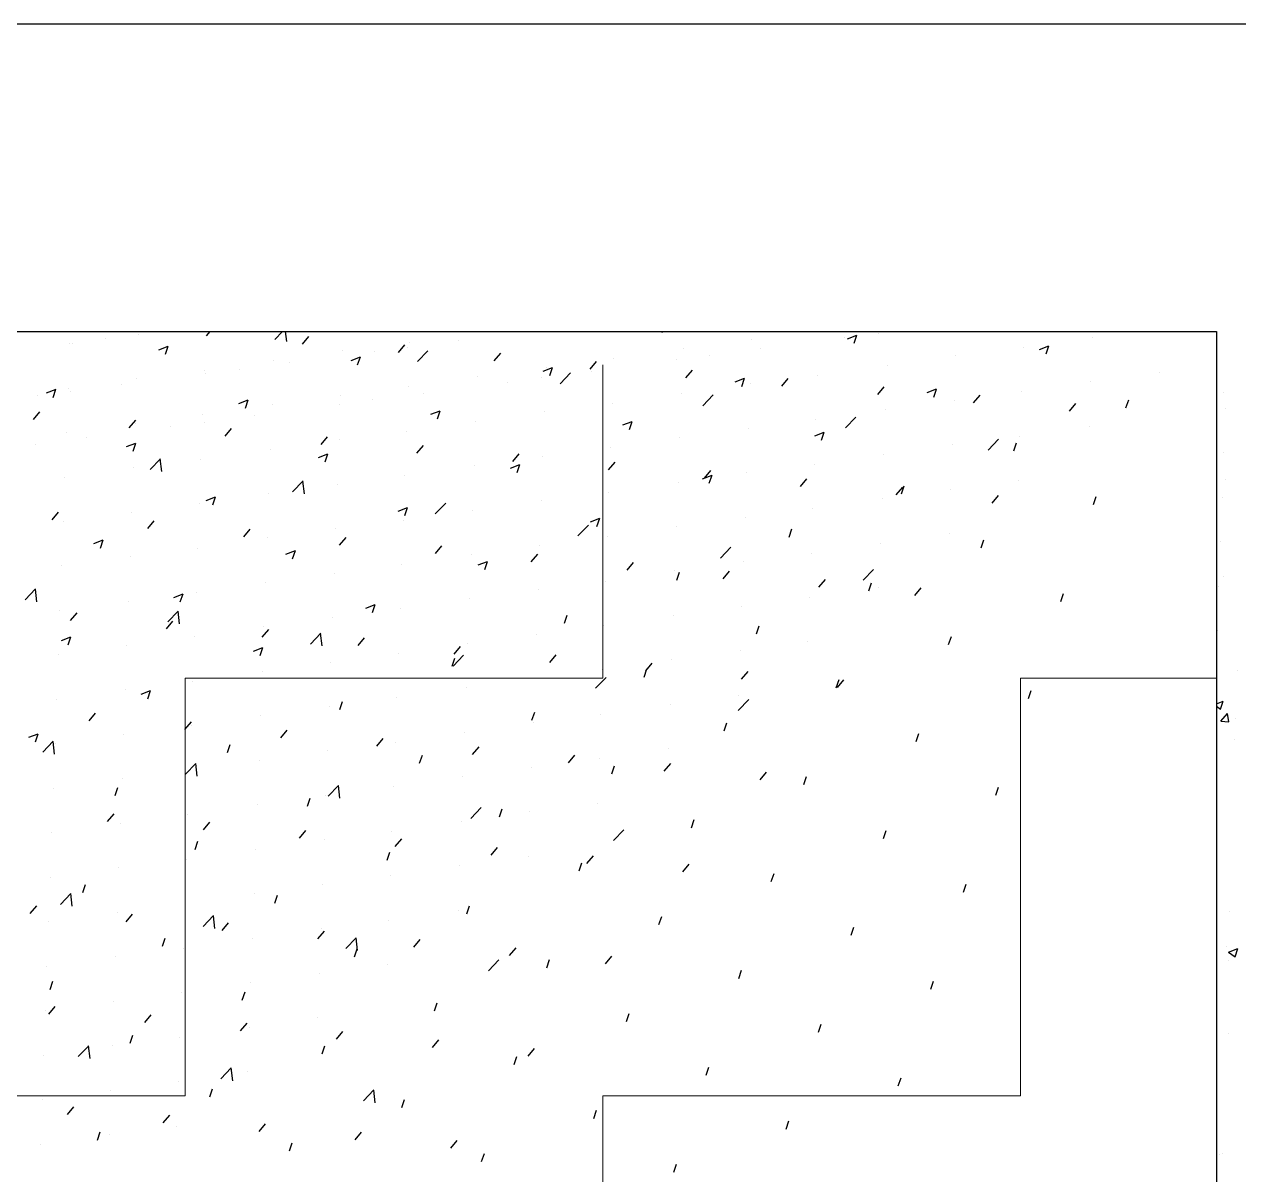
# Model space of a CAD drawing. Header units: millimetres. Extents: x 331487 to 517269, y 198509 to 399936.
# Drawn here: x 418828 to 419737, y 397418 to 398279 of the extents above; entities that cross this region are included whole.
import ezdxf

# ---------------------------------------------------------------- set-up
doc = ezdxf.new("R2010")
doc.units = ezdxf.units.MM
doc.header["$MEASUREMENT"] = 0
doc.layers.add('9th_Column', color=2, linetype='Continuous', lineweight=25)
doc.layers.add('9th_Hatch-4', color=252, linetype='Continuous', lineweight=5)
doc.layers.add('COLUMN', color=6, linetype='Continuous')

msp = doc.modelspace()

# ---------------------------------------------------------------- linework, layer by layer
at = {"layer": '9th_Column'}
for p, q in [((419950.13, 398279.03), (414920.13, 398279.03)), ((415150.13, 398049.03), (419720.13, 398049.03)), ((419720.13, 398049.03), (419720.13, 392649.03))]:
    msp.add_line(p, q, dxfattribs=at)
at = {"layer": '9th_Hatch-4', "linetype": 'Continuous'}
for p, q in [((419261.16, 397789.61), (419261.16, 398024.03)), ((418948.66, 397789.61), (419261.16, 397789.61)), ((418948.66, 397477.11), (418948.66, 397789.61)), ((419573.66, 397789.61), (419720.13, 397789.61)), ((419573.66, 397477.11), (419573.66, 397789.61)), ((418636.16, 397477.11), (418948.66, 397477.11)), ((419261.16, 397477.11), (419573.66, 397477.11)), ((419261.16, 397164.61), (419261.16, 397477.11))]:
    msp.add_line(p, q, dxfattribs=at)
at = {"layer": 'COLUMN', "color": 2, "linetype": 'Continuous'}
for p, q in [((418913.56, 398047.09), (418913.56, 398047.09)), ((418927.17, 398048.56), (418927.17, 398048.56)), ((418964.67, 398045.9), (418967.3, 398049.03)), ((419015.76, 398043.09), (419021.46, 398049.03)), ((419024.57, 398041.63), (419023.71, 398049.03)), ((419036.4, 398039.63), (419041.22, 398045.37)), ((419168.58, 398048.64), (419168.58, 398048.64)), ((419305.4, 398048.28), (419305.65, 398049.03)), ((419444.14, 398043.63), (419451.14, 398046.32)), ((419449.11, 398040.27), (419451.14, 398046.32)), ((419467, 398047.67), (419467, 398047.67)), ((418862.21, 398040.04), (418862.21, 398040.04)), ((418864.27, 398040.28), (418864.27, 398040.28)), ((418889.3, 398043.57), (418889.3, 398043.57)), ((418928.98, 398035.4), (418935.98, 398038.09)), ((418933.95, 398032.05), (418935.98, 398038.09)), ((419108.13, 398033.35), (419112.95, 398039.1)), ((419115.12, 398037.33), (419115.12, 398037.33)), ((419116.64, 398041.14), (419116.64, 398041.14)), ((419152.99, 398042.31), (419152.99, 398042.31)), ((419321.16, 398036.29), (419321.16, 398036.29)), ((419372.5, 398043.33), (419372.5, 398043.33)), ((419378.81, 398036.06), (419378.81, 398036.06)), ((419441.96, 398044.38), (419441.96, 398044.38)), ((419575.59, 398037.38), (419575.59, 398037.38)), ((419587.85, 398035.62), (419594.85, 398038.31)), ((419592.82, 398032.27), (419594.85, 398038.31)), ((419627.53, 398044.88), (419627.53, 398044.88)), ((419014.79, 398027.7), (419014.79, 398027.7)), ((419066.13, 398034.74), (419066.13, 398034.74)), ((419072.69, 398027.39), (419079.69, 398030.08)), ((419077.66, 398024.04), (419079.69, 398030.08)), ((419090.08, 398034.03), (419090.08, 398034.03)), ((419122.49, 398026.54), (419130.28, 398034.66)), ((419179.85, 398027.08), (419184.67, 398032.82)), ((419269.22, 398028.79), (419269.22, 398028.79)), ((419315.9, 398027.78), (419315.9, 398027.78)), ((419340.94, 398031.08), (419340.94, 398031.08)), ((419525.08, 398030.98), (419525.08, 398030.98)), ((418962.85, 398020.2), (418962.85, 398020.2)), ((418989.06, 398020.73), (418989.06, 398020.73)), ((419026.93, 398025.71), (419026.93, 398025.71)), ((419216.4, 398019.39), (419223.41, 398022.07)), ((419218.71, 398022.39), (419218.71, 398022.39)), ((419221.37, 398016.03), (419223.4, 398022.07)), ((419229.21, 398009.99), (419237, 398018.11)), ((419251.58, 398020.8), (419256.4, 398026.55)), ((419252.75, 398019.47), (419252.75, 398019.47)), ((419323.3, 398014.53), (419328.12, 398020.27)), ((419473.74, 398023.94), (419473.74, 398023.94)), ((419677.66, 398018.63), (419677.66, 398018.63)), ((418900.87, 398009.12), (418900.87, 398009.12)), ((418912.34, 398013.8), (418912.34, 398013.8)), ((418964.02, 398017.43), (418964.02, 398017.43)), ((419167.37, 398015.35), (419167.37, 398015.35)), ((419189.84, 398011.18), (419189.84, 398011.18)), ((419214.87, 398014.48), (419214.87, 398014.48)), ((419360.12, 398011.38), (419367.12, 398014.07)), ((419365.09, 398008.02), (419367.11, 398014.06)), ((419371.29, 398010.04), (419371.29, 398010.04)), ((419395.03, 398008.25), (419399.85, 398014)), ((419421.8, 398016.44), (419421.8, 398016.44)), ((419626.31, 398011.59), (419626.31, 398011.59)), ((418837.96, 398000.84), (418837.96, 398000.84)), ((418844.96, 398003.15), (418851.96, 398005.84)), ((418849.93, 397999.79), (418851.95, 398005.84)), ((418861, 398006.76), (418861, 398006.76)), ((418862.99, 398004.13), (418862.99, 398004.13)), ((419064.92, 398001.45), (419064.92, 398001.45)), ((419115.43, 398007.85), (419115.43, 398007.85)), ((419126.68, 398002.87), (419126.68, 398002.87)), ((419319.94, 398003), (419319.94, 398003)), ((419335.94, 397993.44), (419343.73, 398001.56)), ((419466.76, 398001.97), (419471.58, 398007.72)), ((419503.83, 398003.37), (419510.83, 398006.06)), ((419508.8, 398000.01), (419510.83, 398006.05)), ((419538.48, 397995.7), (419543.3, 398001.44)), ((419574.37, 398004.09), (419574.37, 398004.09)), ((419725.21, 398003.06), (419725.21, 398003.06)), ((418988.67, 397995.14), (418995.67, 397997.83)), ((418993.64, 397991.79), (418995.67, 397997.83)), ((419013.57, 397994.41), (419013.57, 397994.41)), ((419063.78, 397994.59), (419063.78, 397994.59)), ((419088.81, 397997.88), (419088.81, 397997.88)), ((419268, 397995.5), (419268, 397995.5)), ((419472.52, 397990.65), (419472.52, 397990.65)), ((419523.86, 397997.69), (419523.86, 397997.69)), ((419610.21, 397989.42), (419615.03, 397995.17)), ((419652.51, 397992), (419654.54, 397998.05)), ((419726.95, 397991.74), (419726.95, 397991.74)), ((418835.1, 397983.23), (418839.92, 397988.98)), ((418906.82, 397976.96), (418911.64, 397982.7)), ((418961.63, 397986.91), (418961.63, 397986.91)), ((419000.62, 397986.27), (419000.62, 397986.27)), ((419132.38, 397987.13), (419139.38, 397989.82)), ((419137.35, 397983.78), (419139.38, 397989.82)), ((419166.15, 397982.06), (419166.15, 397982.06)), ((419217.49, 397989.1), (419217.49, 397989.1)), ((419276.1, 397979.12), (419283.1, 397981.81)), ((419281.06, 397975.77), (419283.09, 397981.81)), ((419420.58, 397983.15), (419420.58, 397983.15)), ((419442.66, 397976.89), (419450.45, 397985)), ((418859.78, 397973.47), (418859.78, 397973.47)), ((418911.12, 397980.51), (418911.12, 397980.51)), ((418937.72, 397977.99), (418937.72, 397977.99)), ((418962.75, 397981.29), (418962.75, 397981.29)), ((418978.55, 397970.68), (418983.37, 397976.43)), ((419114.21, 397974.56), (419114.21, 397974.56)), ((419370.07, 397976.75), (419370.07, 397976.75)), ((419419.81, 397971.12), (419426.81, 397973.8)), ((419424.78, 397967.76), (419426.8, 397973.8)), ((419625.1, 397978.3), (419625.1, 397978.3)), ((418836.69, 397964.69), (418836.69, 397964.69)), ((418874.56, 397969.68), (418874.56, 397969.68)), ((418904.65, 397962.89), (418911.65, 397965.58)), ((418909.62, 397959.53), (418911.64, 397965.57)), ((419050.27, 397964.41), (419055.1, 397970.15)), ((419063.7, 397968.16), (419063.7, 397968.16)), ((419122, 397958.13), (419126.82, 397963.88)), ((419318.73, 397969.71), (419318.73, 397969.71)), ((419522.65, 397964.4), (419522.65, 397964.4)), ((419549.39, 397960.33), (419557.17, 397968.45)), ((419568.49, 397959.75), (419570.52, 397965.79)), ((419573.16, 397970.8), (419573.16, 397970.8)), ((419012.36, 397961.12), (419012.36, 397961.12)), ((419048.36, 397954.88), (419055.36, 397957.57)), ((419053.33, 397951.52), (419055.36, 397957.57)), ((419193.73, 397951.86), (419198.55, 397957.6)), ((419216.28, 397955.81), (419216.28, 397955.81)), ((419266.79, 397962.21), (419266.79, 397962.21)), ((419471.3, 397957.36), (419471.3, 397957.36)), ((419725.74, 397958.45), (419725.74, 397958.45)), ((418909.91, 397947.22), (418909.91, 397947.22)), ((418922.3, 397945.68), (418930.09, 397953.8)), ((418931.11, 397944.21), (418930, 397953.71)), ((418960.42, 397953.62), (418960.42, 397953.62)), ((419164.93, 397948.77), (419164.93, 397948.77)), ((419192.07, 397946.87), (419199.07, 397949.56)), ((419197.04, 397943.51), (419199.07, 397949.56)), ((419265.45, 397945.58), (419270.27, 397951.33)), ((419337.18, 397939.31), (419342, 397945.05)), ((419419.37, 397949.86), (419419.37, 397949.86)), ((418858.56, 397940.18), (418858.56, 397940.18)), ((419029.02, 397929.13), (419036.81, 397937.25)), ((419037.83, 397927.66), (419036.72, 397937.16)), ((419113, 397941.27), (419113, 397941.27)), ((419317.51, 397936.42), (419317.51, 397936.42)), ((419335.79, 397938.86), (419342.79, 397941.55)), ((419340.76, 397935.51), (419342.78, 397941.55)), ((419368.85, 397943.46), (419368.85, 397943.46)), ((419408.9, 397933.03), (419413.73, 397938.78)), ((419571.94, 397937.51), (419571.94, 397937.51)), ((419726.82, 397938.53), (419726.82, 397938.53)), ((419011.14, 397927.83), (419011.14, 397927.83)), ((419062.48, 397934.87), (419062.48, 397934.87)), ((419265.57, 397928.92), (419265.57, 397928.92)), ((419480.63, 397926.76), (419485.45, 397932.5)), ((419484.47, 397927.5), (419486.5, 397933.54)), ((419521.43, 397931.11), (419521.43, 397931.11)), ((418959.2, 397920.33), (418959.2, 397920.33)), ((418964.34, 397922.63), (418971.34, 397925.31)), ((418969.31, 397919.27), (418971.33, 397925.31)), ((419135.75, 397912.58), (419143.54, 397920.7)), ((419215.06, 397922.52), (419215.06, 397922.52)), ((419470.09, 397924.07), (419470.09, 397924.07)), ((419552.36, 397920.48), (419557.18, 397926.23)), ((419628.18, 397919.49), (419630.21, 397925.53)), ((419724.52, 397925.16), (419724.52, 397925.16)), ((418848.97, 397908.01), (418853.79, 397913.76)), ((418908.69, 397913.93), (418908.69, 397913.93)), ((419108.05, 397914.62), (419115.05, 397917.31)), ((419113.02, 397911.26), (419115.05, 397917.3)), ((419163.72, 397915.48), (419163.72, 397915.48)), ((419251.76, 397906.61), (419258.77, 397909.3)), ((419256.73, 397903.25), (419258.76, 397909.3)), ((419367.64, 397910.17), (419367.64, 397910.17)), ((419418.15, 397916.57), (419418.15, 397916.57)), ((418857.35, 397906.89), (418857.35, 397906.89)), ((418920.7, 397901.74), (418925.52, 397907.48)), ((418992.42, 397895.46), (418997.24, 397901.21)), ((419061.27, 397901.58), (419061.27, 397901.58)), ((419111.78, 397907.98), (419111.78, 397907.98)), ((419242.47, 397896.03), (419250.26, 397904.14)), ((419316.3, 397903.13), (419316.3, 397903.13)), ((419400.45, 397895.24), (419402.47, 397901.29)), ((418880.32, 397890.37), (418887.32, 397893.06)), ((418885.28, 397887.02), (418887.31, 397893.06)), ((419009.92, 397894.54), (419009.92, 397894.54)), ((419064.15, 397889.19), (419068.97, 397894.93)), ((419264.36, 397895.63), (419264.36, 397895.63)), ((419468.87, 397890.78), (419468.87, 397890.78)), ((419520.22, 397897.82), (419520.22, 397897.82)), ((419544.16, 397887.24), (419546.19, 397893.28)), ((419723.3, 397891.88), (419723.3, 397891.88)), ((418957.99, 397887.04), (418957.99, 397887.04)), ((419024.03, 397882.36), (419031.03, 397885.05)), ((419029, 397879.01), (419031.03, 397885.05)), ((419135.88, 397882.91), (419140.7, 397888.66)), ((419162.5, 397882.19), (419162.5, 397882.19)), ((419207.6, 397876.64), (419212.42, 397882.38)), ((419213.85, 397889.23), (419213.85, 397889.23)), ((419349.2, 397879.47), (419356.98, 397887.59)), ((419416.93, 397883.28), (419416.93, 397883.28)), ((418856.13, 397873.6), (418856.13, 397873.6)), ((418907.48, 397880.64), (418907.48, 397880.64)), ((419110.56, 397874.69), (419110.56, 397874.69)), ((419167.74, 397874.36), (419174.74, 397877.04)), ((419172.71, 397871), (419174.74, 397877.04)), ((419279.33, 397870.36), (419284.15, 397876.11)), ((419366.42, 397876.88), (419366.42, 397876.88)), ((419060.05, 397868.29), (419060.05, 397868.29)), ((419315.08, 397869.84), (419315.08, 397869.84)), ((419316.42, 397862.99), (419318.45, 397869.03)), ((419351.05, 397864.09), (419355.87, 397869.83)), ((419422.78, 397857.81), (419427.6, 397863.56)), ((419455.92, 397862.92), (419463.71, 397871.04)), ((419725.22, 397865.8), (419725.22, 397865.8)), ((418828.83, 397848.27), (418836.62, 397856.39)), ((418837.64, 397846.8), (418836.53, 397856.3)), ((419008.71, 397861.25), (419008.71, 397861.25)), ((419212.63, 397855.94), (419212.63, 397855.94)), ((419263.14, 397862.34), (419263.14, 397862.34)), ((419460.14, 397854.98), (419462.16, 397861.02)), ((419467.66, 397857.49), (419467.66, 397857.49)), ((419494.51, 397851.54), (419499.33, 397857.28)), ((419722.09, 397858.59), (419722.09, 397858.59)), ((418906.26, 397847.35), (418906.26, 397847.35)), ((418940.01, 397850.11), (418947.01, 397852.8)), ((418944.98, 397846.76), (418947, 397852.8)), ((418956.77, 397853.75), (418956.77, 397853.75)), ((419161.29, 397848.9), (419161.29, 397848.9)), ((419415.72, 397849.99), (419415.72, 397849.99)), ((419603.85, 397846.97), (419605.88, 397853.02)), ((418854.92, 397840.31), (418854.92, 397840.31)), ((418862.85, 397832.79), (418867.67, 397838.54)), ((418935.56, 397831.72), (418943.35, 397839.84)), ((418944.36, 397830.25), (418943.26, 397839.75)), ((419083.72, 397842.1), (419090.72, 397844.79)), ((419088.69, 397838.75), (419090.72, 397844.79)), ((419109.35, 397841.4), (419109.35, 397841.4)), ((419232.4, 397830.74), (419234.43, 397836.78)), ((419313.86, 397836.55), (419313.86, 397836.55)), ((419365.21, 397843.59), (419365.21, 397843.59)), ((418934.57, 397826.52), (418939.39, 397832.26)), ((419007.49, 397827.96), (419007.49, 397827.96)), ((419058.84, 397835), (419058.84, 397835)), ((419261.92, 397829.05), (419261.92, 397829.05)), ((419376.11, 397822.73), (419378.14, 397828.77)), ((418855.98, 397817.86), (418862.99, 397820.55)), ((418860.95, 397814.5), (418862.98, 397820.54)), ((418955.55, 397820.46), (418955.55, 397820.46)), ((419006.3, 397820.24), (419011.12, 397825.99)), ((419042.28, 397815.17), (419050.07, 397823.28)), ((419051.09, 397813.7), (419049.98, 397823.19)), ((419078.02, 397813.97), (419082.85, 397819.71)), ((419211.41, 397822.65), (419211.41, 397822.65)), ((419519.83, 397814.72), (419521.85, 397820.76)), ((419720.87, 397825.3), (419720.87, 397825.3)), ((418905.04, 397814.06), (418905.04, 397814.06)), ((418999.7, 397809.85), (419006.7, 397812.54)), ((419004.67, 397806.49), (419006.69, 397812.54)), ((419149.75, 397807.69), (419154.57, 397813.44)), ((419160.07, 397815.61), (419160.07, 397815.61)), ((419363.99, 397810.3), (419363.99, 397810.3)), ((419414.5, 397816.7), (419414.5, 397816.7)), ((418853.7, 397807.02), (418853.7, 397807.02)), ((419057.62, 397801.71), (419057.62, 397801.71)), ((419108.13, 397808.11), (419108.13, 397808.11)), ((419148.38, 397798.48), (419150.41, 397804.53)), ((419149, 397798.61), (419156.79, 397806.73)), ((419221.48, 397801.42), (419226.3, 397807.16)), ((419293.2, 397795.14), (419298.02, 397800.89)), ((419312.65, 397803.26), (419312.65, 397803.26)), ((419006.28, 397794.67), (419006.28, 397794.67)), ((419260.71, 397795.76), (419260.71, 397795.76)), ((419292.09, 397790.48), (419294.12, 397796.52)), ((419364.93, 397788.87), (419369.75, 397794.61)), ((419735.76, 397795.23), (419735.76, 397795.23)), ((418954.34, 397787.17), (418954.34, 397787.17)), ((419158.85, 397782.32), (419158.85, 397782.32)), ((419210.2, 397789.36), (419210.2, 397789.36)), ((419255.73, 397782.06), (419263.52, 397790.18)), ((419435.8, 397782.47), (419437.83, 397788.51)), ((419436.66, 397782.59), (419441.48, 397788.34)), ((418852.48, 397773.73), (418852.48, 397773.73)), ((418903.83, 397780.77), (418903.83, 397780.77)), ((418915.67, 397777.6), (418922.68, 397780.28)), ((418920.64, 397774.24), (418922.67, 397780.28)), ((419106.92, 397774.82), (419106.92, 397774.82)), ((419362.45, 397765.51), (419370.24, 397773.63)), ((419362.77, 397777.01), (419362.77, 397777.01)), ((419579.52, 397774.46), (419581.55, 397780.5)), ((419720.13, 397770.52), (419725.26, 397772.49)), ((419723.23, 397766.45), (419725.26, 397772.49)), ((418876.72, 397757.57), (418881.54, 397763.32)), ((419056.4, 397768.42), (419056.4, 397768.42)), ((419064.36, 397766.23), (419066.38, 397772.27)), ((419208.07, 397758.22), (419210.1, 397764.27)), ((419311.43, 397769.97), (419311.43, 397769.97)), ((419720.13, 397768.54), (419723.24, 397766.45)), ((419723.56, 397757.49), (419728.38, 397763.24)), ((419729.53, 397756.96), (419728.38, 397763.23)), ((418948.45, 397751.3), (418953.27, 397757.04)), ((419005.06, 397761.38), (419005.06, 397761.38)), ((419208.98, 397756.07), (419208.98, 397756.07)), ((419259.49, 397762.47), (419259.49, 397762.47)), ((419351.78, 397750.21), (419353.81, 397756.26)), ((419723.56, 397757.49), (419729.54, 397756.97)), ((419734.48, 397759.09), (419734.48, 397759.09)), ((418831.65, 397745.34), (418838.65, 397748.03)), ((418836.62, 397741.99), (418838.65, 397748.03)), ((418902.61, 397747.48), (418902.61, 397747.48)), ((418953.12, 397753.88), (418953.12, 397753.88)), ((419020.17, 397745.02), (419025, 397750.77)), ((419157.64, 397749.03), (419157.64, 397749.03)), ((419495.5, 397742.21), (419497.52, 397748.25)), ((418842.09, 397734.31), (418849.88, 397742.42)), ((418850.9, 397732.84), (418849.79, 397742.33)), ((418851.27, 397740.44), (418851.27, 397740.44)), ((418980.33, 397733.98), (418982.36, 397740.02)), ((419091.9, 397738.75), (419096.72, 397744.49)), ((419105.7, 397741.53), (419105.7, 397741.53)), ((419163.63, 397732.47), (419168.45, 397738.22)), ((419310.22, 397736.68), (419310.22, 397736.68)), ((419733.76, 397743.59), (419733.76, 397743.59)), ((419003.85, 397728.09), (419003.85, 397728.09)), ((419055.19, 397735.13), (419055.19, 397735.13)), ((419124.05, 397725.97), (419126.08, 397732.01)), ((419235.35, 397726.2), (419240.17, 397731.94)), ((419258.28, 397729.19), (419258.28, 397729.19)), ((418948.81, 397717.75), (418956.6, 397725.87)), ((418951.91, 397720.59), (418951.91, 397720.59)), ((418957.62, 397716.29), (418956.52, 397725.78)), ((419207.77, 397722.78), (419207.77, 397722.78)), ((419267.76, 397717.96), (419269.79, 397724)), ((419307.08, 397719.92), (419311.9, 397725.67)), ((419378.8, 397713.65), (419383.63, 397719.39)), ((418901.4, 397714.19), (418901.4, 397714.19)), ((419055.54, 397701.2), (419063.33, 397709.32)), ((419064.34, 397699.73), (419063.24, 397709.23)), ((419156.42, 397715.74), (419156.42, 397715.74)), ((419411.47, 397709.95), (419413.5, 397715.99)), ((418850.05, 397707.15), (418850.05, 397707.15)), ((418896.31, 397701.73), (418898.34, 397707.77)), ((419040.03, 397693.72), (419042.05, 397699.76)), ((419053.97, 397701.84), (419053.97, 397701.84)), ((419104.48, 397708.24), (419104.48, 397708.24)), ((419555.19, 397701.94), (419557.21, 397707.99)), ((419002.63, 397694.8), (419002.63, 397694.8)), ((419162.26, 397684.65), (419170.05, 397692.77)), ((419183.74, 397685.71), (419185.77, 397691.75)), ((419257.06, 397695.9), (419257.06, 397695.9)), ((418890.6, 397682.36), (418895.42, 397688.1)), ((418950.69, 397687.3), (418950.69, 397687.3)), ((418962.32, 397676.08), (418967.14, 397681.83)), ((419155.21, 397682.45), (419155.21, 397682.45)), ((419206.55, 397689.49), (419206.55, 397689.49)), ((419327.45, 397677.7), (419329.48, 397683.74)), ((418848.84, 397673.86), (418848.84, 397673.86)), ((418900.18, 397680.9), (418900.18, 397680.9)), ((419034.05, 397669.81), (419038.87, 397675.55)), ((419103.27, 397674.96), (419103.27, 397674.96)), ((419268.99, 397668.1), (419276.78, 397676.22)), ((419471.16, 397669.69), (419473.19, 397675.73)), ((418956, 397661.46), (418958.03, 397667.51)), ((419052.76, 397668.55), (419052.76, 397668.55)), ((419105.78, 397663.53), (419110.6, 397669.28)), ((419001.41, 397661.51), (419001.41, 397661.51)), ((419099.72, 397653.45), (419101.74, 397659.5)), ((419177.5, 397657.25), (419182.32, 397663)), ((419205.33, 397656.2), (419205.33, 397656.2)), ((419249.23, 397650.98), (419254.05, 397656.72)), ((418898.96, 397647.61), (418898.96, 397647.61)), ((418949.47, 397654.01), (418949.47, 397654.01)), ((419153.99, 397649.16), (419153.99, 397649.16)), ((419243.43, 397645.45), (419245.46, 397651.49)), ((419320.95, 397644.7), (419325.77, 397650.45)), ((418847.62, 397640.57), (418847.62, 397640.57)), ((419102.05, 397641.67), (419102.05, 397641.67)), ((419387.14, 397637.44), (419389.17, 397643.48)), ((418855.35, 397620.34), (418863.14, 397628.46)), ((418864.15, 397618.87), (418863.05, 397628.37)), ((418871.98, 397629.21), (418874.01, 397635.25)), ((419000.2, 397628.22), (419000.2, 397628.22)), ((419015.69, 397621.2), (419017.72, 397627.24)), ((419051.54, 397635.26), (419051.54, 397635.26)), ((419530.85, 397629.43), (419532.88, 397635.47)), ((418832.75, 397613.41), (418837.57, 397619.16)), ((418948.26, 397620.73), (418948.26, 397620.73)), ((419159.41, 397613.19), (419161.43, 397619.24)), ((418897.75, 397614.32), (418897.75, 397614.32)), ((418904.47, 397607.14), (418909.29, 397612.88)), ((418962.07, 397603.79), (418969.86, 397611.91)), ((418970.88, 397602.32), (418969.77, 397611.82)), ((419152.77, 397615.87), (419152.77, 397615.87)), ((419303.12, 397605.18), (419305.15, 397611.23)), ((419730.28, 397614.62), (419730.28, 397614.62)), ((418846.4, 397607.28), (418846.4, 397607.28)), ((418976.2, 397600.86), (418981.02, 397606.61)), ((419047.92, 397594.59), (419052.75, 397600.33)), ((419050.32, 397601.97), (419050.32, 397601.97)), ((419100.84, 397608.38), (419100.84, 397608.38)), ((419446.83, 397597.17), (419448.86, 397603.22)), ((418931.67, 397588.95), (418933.7, 397594.99)), ((418998.98, 397594.93), (418998.98, 397594.93)), ((419068.8, 397587.24), (419076.59, 397595.36)), ((419077.6, 397585.77), (419076.5, 397595.27)), ((419119.65, 397588.31), (419124.47, 397594.06)), ((418947.04, 397587.44), (418947.04, 397587.44)), ((419075.38, 397580.94), (419077.41, 397586.98)), ((419191.38, 397582.04), (419196.2, 397587.78)), ((419263.1, 397575.76), (419267.92, 397581.51)), ((419727.88, 397588.58), (419727.88, 397588.58)), ((419729.29, 397584.51), (419736.29, 397587.2)), ((419729.29, 397584.51), (419734.26, 397581.16)), ((419734.26, 397581.16), (419736.29, 397587.2)), ((418845.19, 397573.99), (418845.19, 397573.99)), ((418896.53, 397581.03), (418896.53, 397581.03)), ((419099.62, 397575.09), (419099.62, 397575.09)), ((419175.52, 397570.69), (419183.31, 397578.8)), ((419219.1, 397572.93), (419221.13, 397578.97)), ((419729.01, 397578.48), (419729.01, 397578.48)), ((419049.11, 397568.69), (419049.11, 397568.69)), ((419362.81, 397564.92), (419364.84, 397570.96)), ((418847.65, 397556.7), (418849.68, 397562.74)), ((418991.36, 397548.69), (418993.39, 397554.73)), ((418997.77, 397561.64), (418997.77, 397561.64)), ((419506.52, 397556.91), (419508.55, 397562.96)), ((418895.32, 397547.74), (418895.32, 397547.74)), ((418945.83, 397554.15), (418945.83, 397554.15)), ((419135.08, 397540.68), (419137.1, 397546.72)), ((418843.97, 397540.7), (418843.97, 397540.7)), ((418846.62, 397538.19), (418851.44, 397543.94)), ((418918.35, 397531.92), (418923.17, 397537.66)), ((419278.79, 397532.67), (419280.82, 397538.71)), ((418990.07, 397525.64), (418994.89, 397531.39)), ((418996.55, 397528.35), (418996.55, 397528.35)), ((419047.89, 397535.4), (419047.89, 397535.4)), ((419422.5, 397524.66), (419424.53, 397530.7)), ((418907.34, 397516.43), (418909.37, 397522.48)), ((418944.61, 397520.86), (418944.61, 397520.86)), ((419061.8, 397519.37), (419066.62, 397525.11)), ((419133.53, 397513.09), (419138.35, 397518.84)), ((419729.49, 397524.04), (419729.49, 397524.04)), ((418868.61, 397506.38), (418876.4, 397514.5)), ((418877.41, 397504.91), (418876.31, 397514.41)), ((418894.1, 397514.46), (418894.1, 397514.46)), ((419051.05, 397508.42), (419053.08, 397514.47)), ((419205.25, 397506.82), (419210.07, 397512.56)), ((418842.76, 397507.41), (418842.76, 397507.41)), ((419194.77, 397500.42), (419196.79, 397506.46)), ((418975.33, 397489.83), (418983.12, 397497.94)), ((418984.14, 397488.36), (418983.03, 397497.85)), ((418995.33, 397495.07), (418995.33, 397495.07)), ((419338.48, 397492.41), (419340.51, 397498.45)), ((418943.39, 397487.57), (418943.39, 397487.57)), ((418967.03, 397476.17), (418969.06, 397482.21)), ((419482.19, 397484.4), (419484.22, 397490.44)), ((418841.54, 397474.12), (418841.54, 397474.12)), ((418892.88, 397481.17), (418892.88, 397481.17)), ((419082.05, 397473.27), (419089.84, 397481.39)), ((419090.86, 397471.81), (419089.76, 397481.3)), ((419110.74, 397468.16), (419112.77, 397474.21)), ((418860.5, 397462.97), (418865.32, 397468.72)), ((419254.46, 397460.15), (419256.48, 397466.2)), ((418932.22, 397456.7), (418937.04, 397462.44)), ((419003.95, 397450.42), (419008.77, 397456.17)), ((419398.17, 397452.14), (419400.2, 397458.19)), ((418883.01, 397443.92), (418885.04, 397449.96)), ((418891.67, 397447.88), (418891.67, 397447.88)), ((418942.18, 397454.28), (418942.18, 397454.28)), ((419075.67, 397444.15), (419080.5, 397449.89)), ((418840.32, 397440.84), (418840.32, 397440.84)), ((419026.72, 397435.91), (419028.75, 397441.95)), ((419147.4, 397437.87), (419152.22, 397443.62)), ((419170.43, 397427.9), (419172.46, 397433.94)), ((419722.42, 397433.29), (419722.42, 397433.29)), ((419724.81, 397434.01), (419724.81, 397434.01)), ((419314.15, 397419.89), (419316.17, 397425.93))]:
    msp.add_line(p, q, dxfattribs=at)

doc.saveas('drawing.dxf')
